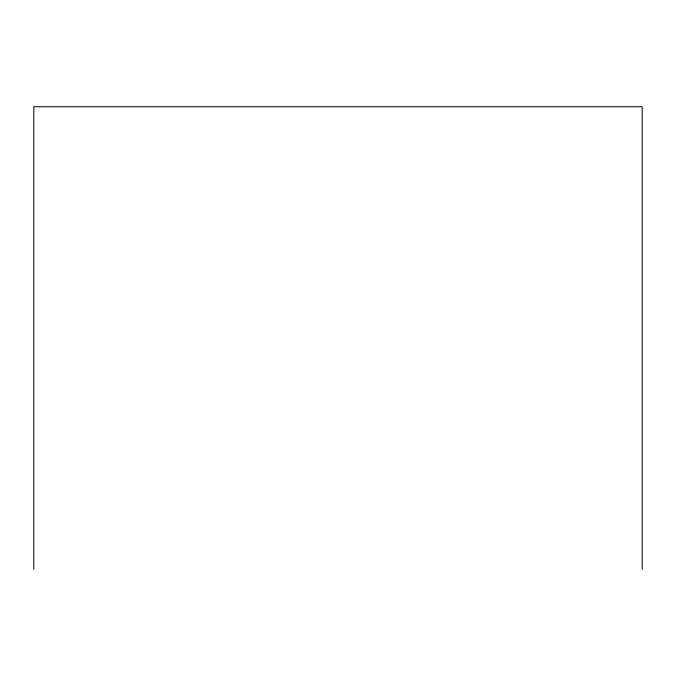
<?xml version="1.0" encoding="UTF-8"?>
<svg xmlns="http://www.w3.org/2000/svg" width="676" height="676" viewBox="0 0 676 676"><rect width="100%" height="100%" fill="white"/><g stroke="black" fill="none" stroke-linecap="round" stroke-linejoin="round"><path stroke-width="1.01" d="M642.2 569.268L642.2 106.732L33.8 106.732L33.8 569.268"/></g></svg>
